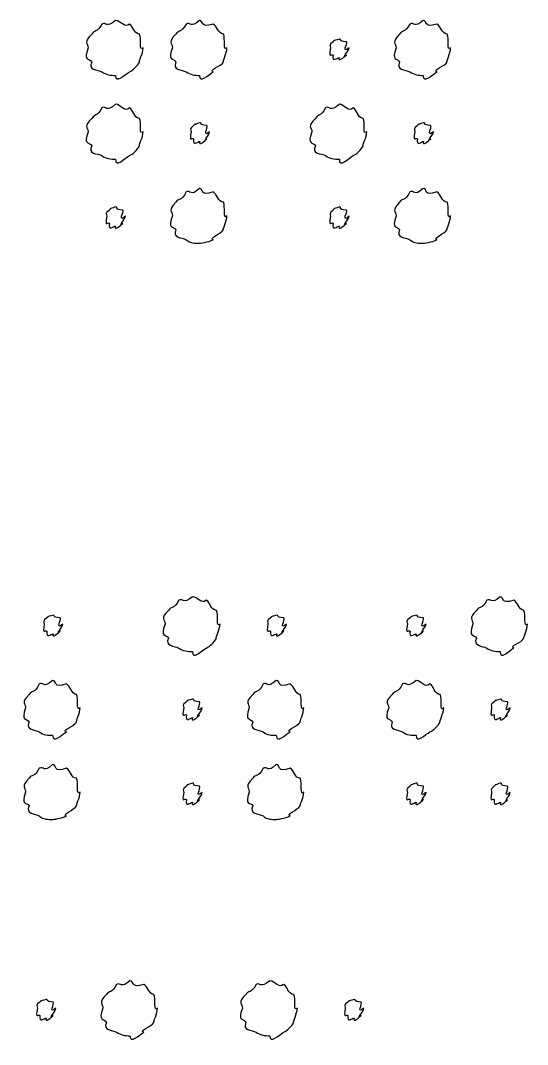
# Model space of a CAD drawing. Header units: millimetres. Extents: x -178 to -32, y 41 to 266.
# Drawn here: x -88.53 to -82.22, y 253.46 to 266.21 of the extents above; entities that cross this region are included whole.
import ezdxf

# ---------------------------------------------------------------- set-up
doc = ezdxf.new("R2010")
doc.units = ezdxf.units.MM
doc.layers.get('0').update_dxf_attribs({"linetype": 'CONTINUOUS'})

msp = doc.modelspace()

# ---------------------------------------------------------------- linework, layer by layer
at = {"color": 0}
for p, q in [((-87.3425, 266.207), (-87.3425, 266.207)), ((-86.3007, 266.207), (-86.3007, 266.207)), ((-83.5184, 266.207), (-83.5184, 266.207)), ((-84.5601, 265.975), (-84.5601, 265.975)), ((-87.3425, 265.165), (-87.3425, 265.165)), ((-84.5601, 265.165), (-84.5601, 265.165)), ((-86.2951, 264.933), (-86.2951, 264.933)), ((-83.5127, 264.933), (-83.5127, 264.933)), ((-86.3007, 264.118), (-86.3007, 264.118)), ((-83.5184, 264.118), (-83.5184, 264.118)), ((-87.3425, 263.886), (-87.3425, 263.886)), ((-84.5601, 263.886), (-84.5601, 263.886)), ((-86.3861, 259.037), (-86.3861, 259.037)), ((-82.562, 259.037), (-82.562, 259.037)), ((-88.1211, 258.805), (-88.1211, 258.805)), ((-85.3387, 258.805), (-85.3387, 258.805)), ((-83.6037, 258.805), (-83.6037, 258.805)), ((-88.1264, 257.995), (-88.1264, 257.995)), ((-85.3444, 257.995), (-85.3444, 257.995)), ((-83.6037, 257.995), (-83.6037, 257.995)), ((-86.3861, 257.763), (-86.3861, 257.763)), ((-82.5564, 257.763), (-82.5564, 257.763)), ((-88.1264, 256.947), (-88.1264, 256.947)), ((-85.3444, 256.947), (-85.3444, 256.947)), ((-86.3861, 256.716), (-86.3861, 256.716)), ((-83.6037, 256.716), (-83.6037, 256.716)), ((-82.5564, 256.716), (-82.5564, 256.716)), ((-87.1647, 254.256), (-87.1647, 254.256)), ((-85.4241, 254.256), (-85.4241, 254.256)), ((-88.2064, 254.025), (-88.2064, 254.025)), ((-84.3767, 254.025), (-84.3767, 254.025))]:
    msp.add_line(p, q, dxfattribs=at)
for points in [[(-87.3425, 266.207), (-87.4649, 266.105), (-87.4582, 266.192), (-87.5132, 266.163)], [(-87.1714, 266.163), (-87.2292, 266.105), (-87.2832, 266.207), (-87.3425, 266.207)], [(-86.3007, 266.207), (-86.4136, 266.105), (-86.4108, 266.192), (-86.4658, 266.163)], [(-86.1296, 266.163), (-86.3007, 266.105), (-86.2415, 266.207), (-86.3007, 266.207)], [(-83.5184, 266.207), (-83.6313, 266.105), (-83.6284, 266.192), (-83.6838, 266.163)], [(-83.3473, 266.163), (-83.5184, 266.105), (-83.4591, 266.207), (-83.5184, 266.207)], [(-87.5132, 266.163), (-87.5753, 266.047), (-87.6099, 266.091), (-87.6399, 266.036)], [(-87.0447, 266.036), (-87.1234, 266.047), (-87.1192, 266.132), (-87.1714, 266.163)], [(-86.4658, 266.163), (-86.5237, 266.047), (-86.5625, 266.091), (-86.5928, 266.036)], [(-86.003, 266.036), (-86.0718, 266.047), (-86.0746, 266.132), (-86.1296, 266.163)], [(-83.6838, 266.163), (-83.7417, 266.047), (-83.7801, 266.091), (-83.8105, 266.036)], [(-83.2206, 266.036), (-83.2894, 266.047), (-83.2922, 266.132), (-83.3473, 266.163)], [(-87.6399, 266.036), (-87.7517, 265.937), (-87.684, 265.923), (-87.684, 265.865)], [(-87.0006, 265.865), (-87.0613, 265.818), (-87.0144, 265.981), (-87.0447, 266.036)], [(-86.5928, 266.036), (-86.7001, 265.937), (-86.6369, 265.923), (-86.6369, 265.865)], [(-85.9589, 265.865), (-86.0139, 265.818), (-85.9726, 265.981), (-86.003, 266.036)], [(-84.5601, 265.975), (-84.654, 265.95), (-84.6152, 265.964), (-84.6374, 265.942)], [(-84.4719, 265.942), (-84.5876, 265.95), (-84.5231, 265.975), (-84.5601, 265.975)], [(-83.8105, 266.036), (-83.9181, 265.937), (-83.8546, 265.923), (-83.8546, 265.865)], [(-83.1765, 265.865), (-83.2316, 265.818), (-83.1903, 265.981), (-83.2206, 266.036)], [(-87.684, 265.865), (-87.7517, 265.697), (-87.6688, 265.744), (-87.6399, 265.689)], [(-87.0447, 265.689), (-87.0613, 265.697), (-87.0006, 265.801), (-87.0006, 265.865)], [(-86.6369, 265.865), (-86.7001, 265.697), (-86.6218, 265.744), (-86.5928, 265.689)], [(-86.003, 265.689), (-86.0139, 265.697), (-85.9589, 265.801), (-85.9589, 265.865)], [(-84.6374, 265.942), (-84.6981, 265.906), (-84.6702, 265.894), (-84.6702, 265.865)], [(-84.6702, 265.865), (-84.6981, 265.723), (-84.6593, 265.799), (-84.6374, 265.777)], [(-84.4388, 265.865), (-84.5435, 265.789), (-84.4497, 265.92), (-84.4719, 265.942)], [(-84.4719, 265.777), (-84.5435, 265.723), (-84.4388, 265.828), (-84.4388, 265.865)], [(-83.8546, 265.865), (-83.9181, 265.697), (-83.8394, 265.744), (-83.8105, 265.689)], [(-83.2206, 265.689), (-83.2316, 265.697), (-83.1765, 265.801), (-83.1765, 265.865)], [(-84.6374, 265.777), (-84.654, 265.679), (-84.5891, 265.744), (-84.5601, 265.744)], [(-84.5601, 265.744), (-84.5876, 265.679), (-84.4938, 265.755), (-84.4719, 265.777)], [(-87.6399, 265.689), (-87.6924, 265.591), (-87.5683, 265.596), (-87.5132, 265.567)], [(-87.5132, 265.567), (-87.4649, 265.532), (-87.4003, 265.523), (-87.3425, 265.523)], [(-87.3425, 265.523), (-87.3478, 265.414), (-87.2268, 265.537), (-87.1714, 265.567)], [(-87.1714, 265.567), (-87.1234, 265.591), (-87.0779, 265.636), (-87.0447, 265.689)], [(-86.5928, 265.689), (-86.6422, 265.591), (-86.5212, 265.596), (-86.4658, 265.567)], [(-86.4658, 265.567), (-86.4136, 265.532), (-86.3558, 265.523), (-86.3007, 265.523)], [(-86.3007, 265.523), (-86.3007, 265.414), (-86.1847, 265.537), (-86.1296, 265.567)], [(-86.1296, 265.567), (-86.1903, 265.591), (-86.0319, 265.636), (-86.003, 265.689)], [(-83.8105, 265.689), (-83.8602, 265.591), (-83.7389, 265.596), (-83.6838, 265.567)], [(-83.6838, 265.567), (-83.6313, 265.532), (-83.5734, 265.523), (-83.5184, 265.523)], [(-83.5184, 265.523), (-83.5184, 265.414), (-83.4027, 265.537), (-83.3473, 265.567)], [(-83.3473, 265.567), (-83.408, 265.591), (-83.2496, 265.636), (-83.2206, 265.689)], [(-87.5132, 265.121), (-87.5753, 265), (-87.6099, 265.047), (-87.6399, 264.988)], [(-87.3425, 265.165), (-87.4649, 265.057), (-87.4582, 265.15), (-87.5132, 265.121)], [(-87.1714, 265.121), (-87.2292, 265.057), (-87.2832, 265.165), (-87.3425, 265.165)], [(-87.0447, 264.988), (-87.1234, 265), (-87.1192, 265.091), (-87.1714, 265.121)], [(-84.7309, 265.121), (-84.793, 265), (-84.8275, 265.047), (-84.8579, 264.988)], [(-84.5601, 265.165), (-84.6829, 265.057), (-84.6758, 265.15), (-84.7309, 265.121)], [(-84.3894, 265.121), (-84.4472, 265.057), (-84.5009, 265.165), (-84.5601, 265.165)], [(-84.2624, 264.988), (-84.3411, 265), (-84.3368, 265.091), (-84.3894, 265.121)], [(-87.6399, 264.988), (-87.7517, 264.885), (-87.684, 264.878), (-87.684, 264.823)], [(-87.0006, 264.823), (-87.0613, 264.768), (-87.0144, 264.933), (-87.0447, 264.988)], [(-86.2951, 264.933), (-86.3847, 264.903), (-86.3501, 264.922), (-86.3723, 264.9)], [(-86.2069, 264.9), (-86.3184, 264.903), (-86.2577, 264.933), (-86.2951, 264.933)], [(-84.8579, 264.988), (-84.9694, 264.885), (-84.902, 264.878), (-84.902, 264.823)], [(-84.2183, 264.823), (-84.279, 264.768), (-84.232, 264.933), (-84.2624, 264.988)], [(-83.5127, 264.933), (-83.6023, 264.903), (-83.5678, 264.922), (-83.59, 264.9)], [(-83.4245, 264.9), (-83.5364, 264.903), (-83.4757, 264.933), (-83.5127, 264.933)], [(-87.684, 264.823), (-87.7517, 264.65), (-87.6688, 264.702), (-87.6399, 264.647)], [(-87.0447, 264.647), (-87.0613, 264.65), (-87.0006, 264.76), (-87.0006, 264.823)], [(-86.3723, 264.9), (-86.4288, 264.859), (-86.4052, 264.852), (-86.4052, 264.823)], [(-86.4052, 264.823), (-86.4288, 264.676), (-86.3942, 264.757), (-86.3723, 264.735)], [(-86.1737, 264.823), (-86.2743, 264.742), (-86.1847, 264.878), (-86.2069, 264.9)], [(-86.2069, 264.735), (-86.2743, 264.676), (-86.1737, 264.786), (-86.1737, 264.823)], [(-84.902, 264.823), (-84.9694, 264.65), (-84.8868, 264.702), (-84.8579, 264.647)], [(-84.2624, 264.647), (-84.279, 264.65), (-84.2183, 264.76), (-84.2183, 264.823)], [(-83.59, 264.9), (-83.6464, 264.859), (-83.6232, 264.852), (-83.6232, 264.823)], [(-83.6232, 264.823), (-83.6464, 264.676), (-83.6119, 264.757), (-83.59, 264.735)], [(-83.3914, 264.823), (-83.4923, 264.742), (-83.4027, 264.878), (-83.4245, 264.9)], [(-83.4245, 264.735), (-83.4923, 264.676), (-83.3914, 264.786), (-83.3914, 264.823)], [(-86.3723, 264.735), (-86.3847, 264.632), (-86.324, 264.702), (-86.2951, 264.702)], [(-86.2951, 264.702), (-86.3184, 264.632), (-86.2288, 264.713), (-86.2069, 264.735)], [(-83.59, 264.735), (-83.6023, 264.632), (-83.5417, 264.702), (-83.5127, 264.702)], [(-83.5127, 264.702), (-83.5364, 264.632), (-83.4468, 264.713), (-83.4245, 264.735)], [(-87.6399, 264.647), (-87.6924, 264.543), (-87.5683, 264.554), (-87.5132, 264.525)], [(-87.1714, 264.525), (-87.1234, 264.543), (-87.0779, 264.594), (-87.0447, 264.647)], [(-84.8579, 264.647), (-84.9101, 264.543), (-84.7863, 264.554), (-84.7309, 264.525)], [(-84.3894, 264.525), (-84.3411, 264.543), (-84.2955, 264.594), (-84.2624, 264.647)], [(-87.5132, 264.525), (-87.4649, 264.484), (-87.4003, 264.481), (-87.3425, 264.481)], [(-87.3425, 264.481), (-87.3478, 264.367), (-87.2268, 264.495), (-87.1714, 264.525)], [(-84.7309, 264.525), (-84.6829, 264.484), (-84.618, 264.481), (-84.5601, 264.481)], [(-84.5601, 264.481), (-84.5658, 264.367), (-84.4444, 264.495), (-84.3894, 264.525)], [(-86.4658, 264.074), (-86.5237, 263.948), (-86.5625, 264.002), (-86.5928, 263.947)], [(-86.3007, 264.118), (-86.4136, 264.007), (-86.4108, 264.103), (-86.4658, 264.074)], [(-86.1296, 264.074), (-86.3007, 264.007), (-86.2415, 264.118), (-86.3007, 264.118)], [(-86.003, 263.947), (-86.0718, 263.948), (-86.0746, 264.043), (-86.1296, 264.074)], [(-83.6838, 264.074), (-83.7417, 263.948), (-83.7801, 264.002), (-83.8105, 263.947)], [(-83.5184, 264.118), (-83.6313, 264.007), (-83.6284, 264.103), (-83.6838, 264.074)], [(-83.3473, 264.074), (-83.5184, 264.007), (-83.4591, 264.118), (-83.5184, 264.118)], [(-83.2206, 263.947), (-83.2894, 263.948), (-83.2922, 264.043), (-83.3473, 264.074)], [(-86.5928, 263.947), (-86.7001, 263.838), (-86.6369, 263.834), (-86.6369, 263.776)], [(-85.9589, 263.776), (-86.0139, 263.721), (-85.9726, 263.892), (-86.003, 263.947)], [(-83.8105, 263.947), (-83.9181, 263.838), (-83.8546, 263.834), (-83.8546, 263.776)], [(-83.1765, 263.776), (-83.2316, 263.721), (-83.1903, 263.892), (-83.2206, 263.947)], [(-87.4194, 263.847), (-87.4801, 263.805), (-87.4526, 263.799), (-87.4526, 263.77)], [(-87.3425, 263.886), (-87.436, 263.853), (-87.3975, 263.872), (-87.4194, 263.847)], [(-87.2543, 263.847), (-87.37, 263.853), (-87.3051, 263.886), (-87.3425, 263.886)], [(-87.2211, 263.77), (-87.3259, 263.688), (-87.2321, 263.826), (-87.2543, 263.847)], [(-84.6374, 263.847), (-84.6981, 263.805), (-84.6702, 263.799), (-84.6702, 263.77)], [(-84.5601, 263.886), (-84.654, 263.853), (-84.6152, 263.872), (-84.6374, 263.847)], [(-84.4719, 263.847), (-84.5876, 263.853), (-84.5231, 263.886), (-84.5601, 263.886)], [(-84.4388, 263.77), (-84.5435, 263.688), (-84.4497, 263.826), (-84.4719, 263.847)], [(-87.4526, 263.77), (-87.4801, 263.624), (-87.4416, 263.707), (-87.4194, 263.682)], [(-87.4194, 263.682), (-87.436, 263.577), (-87.3714, 263.649), (-87.3425, 263.649)], [(-87.3425, 263.649), (-87.37, 263.577), (-87.2762, 263.66), (-87.2543, 263.682)], [(-87.2543, 263.682), (-87.3259, 263.624), (-87.2211, 263.737), (-87.2211, 263.77)], [(-86.6369, 263.776), (-86.7001, 263.599), (-86.6218, 263.656), (-86.5928, 263.605)], [(-86.003, 263.605), (-86.0139, 263.599), (-85.9589, 263.712), (-85.9589, 263.776)], [(-84.6702, 263.77), (-84.6981, 263.624), (-84.6593, 263.707), (-84.6374, 263.682)], [(-84.6374, 263.682), (-84.654, 263.577), (-84.5891, 263.649), (-84.5601, 263.649)], [(-84.5601, 263.649), (-84.5876, 263.577), (-84.4938, 263.66), (-84.4719, 263.682)], [(-84.4719, 263.682), (-84.5435, 263.624), (-84.4388, 263.737), (-84.4388, 263.77)], [(-83.8546, 263.776), (-83.9181, 263.599), (-83.8394, 263.656), (-83.8105, 263.605)], [(-83.2206, 263.605), (-83.2316, 263.599), (-83.1765, 263.712), (-83.1765, 263.776)], [(-86.5928, 263.605), (-86.6422, 263.496), (-86.5212, 263.511), (-86.4658, 263.478)], [(-86.1296, 263.478), (-86.1903, 263.496), (-86.0319, 263.553), (-86.003, 263.605)], [(-83.8105, 263.605), (-83.8602, 263.496), (-83.7389, 263.511), (-83.6838, 263.478)], [(-83.3473, 263.478), (-83.408, 263.496), (-83.2496, 263.553), (-83.2206, 263.605)], [(-86.4658, 263.478), (-86.4136, 263.434), (-86.3558, 263.434), (-86.3007, 263.434)], [(-86.3007, 263.434), (-86.3007, 263.434), (-86.1847, 263.448), (-86.1296, 263.478)], [(-83.6838, 263.478), (-83.6313, 263.434), (-83.5734, 263.434), (-83.5184, 263.434)], [(-83.5184, 263.434), (-83.5184, 263.434), (-83.4027, 263.448), (-83.3473, 263.478)], [(-86.5569, 258.993), (-86.6189, 258.877), (-86.6535, 258.921), (-86.6839, 258.866)], [(-86.3861, 259.037), (-86.5085, 258.935), (-86.5018, 259.021), (-86.5569, 258.993)], [(-86.215, 258.993), (-86.2729, 258.935), (-86.3268, 259.037), (-86.3861, 259.037)], [(-86.0884, 258.866), (-86.167, 258.877), (-86.1628, 258.962), (-86.215, 258.993)], [(-82.7274, 258.993), (-82.7853, 258.877), (-82.8238, 258.921), (-82.8541, 258.866)], [(-82.562, 259.037), (-82.6749, 258.935), (-82.6721, 259.021), (-82.7274, 258.993)], [(-82.3913, 258.993), (-82.562, 258.935), (-82.5027, 259.037), (-82.562, 259.037)], [(-82.2643, 258.866), (-82.333, 258.877), (-82.3359, 258.962), (-82.3913, 258.993)], [(-86.6839, 258.866), (-86.7953, 258.767), (-86.7279, 258.753), (-86.7279, 258.695)], [(-86.0443, 258.695), (-86.1049, 258.648), (-86.058, 258.811), (-86.0884, 258.866)], [(-82.8541, 258.866), (-82.9617, 258.767), (-82.8982, 258.753), (-82.8982, 258.695)], [(-82.2202, 258.695), (-82.2752, 258.648), (-82.2339, 258.811), (-82.2643, 258.866)], [(-88.198, 258.772), (-88.2548, 258.736), (-88.2311, 258.724), (-88.2311, 258.695)], [(-88.2311, 258.695), (-88.2548, 258.553), (-88.2202, 258.629), (-88.198, 258.607)], [(-88.1211, 258.805), (-88.2107, 258.781), (-88.1761, 258.794), (-88.198, 258.772)], [(-88.0329, 258.772), (-88.1444, 258.781), (-88.0837, 258.805), (-88.1211, 258.805)], [(-87.9997, 258.695), (-88.1003, 258.619), (-88.0106, 258.75), (-88.0329, 258.772)], [(-88.0329, 258.607), (-88.1003, 258.553), (-87.9997, 258.658), (-87.9997, 258.695)], [(-86.7279, 258.695), (-86.7953, 258.527), (-86.7128, 258.574), (-86.6839, 258.519)], [(-86.0884, 258.519), (-86.1049, 258.527), (-86.0443, 258.632), (-86.0443, 258.695)], [(-85.416, 258.772), (-85.4724, 258.736), (-85.4491, 258.724), (-85.4491, 258.695)], [(-85.4491, 258.695), (-85.4724, 258.553), (-85.4378, 258.629), (-85.416, 258.607)], [(-85.3387, 258.805), (-85.4283, 258.781), (-85.3937, 258.794), (-85.416, 258.772)], [(-85.2505, 258.772), (-85.362, 258.781), (-85.3017, 258.805), (-85.3387, 258.805)], [(-85.2174, 258.695), (-85.3179, 258.619), (-85.2286, 258.75), (-85.2505, 258.772)], [(-85.2505, 258.607), (-85.3179, 258.553), (-85.2174, 258.658), (-85.2174, 258.695)], [(-83.681, 258.772), (-83.7417, 258.736), (-83.7142, 258.724), (-83.7142, 258.695)], [(-83.7142, 258.695), (-83.7417, 258.553), (-83.7029, 258.629), (-83.681, 258.607)], [(-83.6037, 258.805), (-83.6976, 258.781), (-83.6588, 258.794), (-83.681, 258.772)], [(-83.5156, 258.772), (-83.6313, 258.781), (-83.5667, 258.805), (-83.6037, 258.805)], [(-83.4824, 258.695), (-83.5872, 258.619), (-83.4937, 258.75), (-83.5156, 258.772)], [(-83.5156, 258.607), (-83.5872, 258.553), (-83.4824, 258.658), (-83.4824, 258.695)], [(-82.8982, 258.695), (-82.9617, 258.527), (-82.883, 258.574), (-82.8541, 258.519)], [(-82.2643, 258.519), (-82.2752, 258.527), (-82.2202, 258.632), (-82.2202, 258.695)], [(-88.198, 258.607), (-88.2107, 258.509), (-88.15, 258.574), (-88.1211, 258.574)], [(-88.1211, 258.574), (-88.1444, 258.509), (-88.0547, 258.585), (-88.0329, 258.607)], [(-85.416, 258.607), (-85.4283, 258.509), (-85.3676, 258.574), (-85.3387, 258.574)], [(-85.3387, 258.574), (-85.362, 258.509), (-85.2727, 258.585), (-85.2505, 258.607)], [(-83.681, 258.607), (-83.6976, 258.509), (-83.6327, 258.574), (-83.6037, 258.574)], [(-83.6037, 258.574), (-83.6313, 258.509), (-83.5378, 258.585), (-83.5156, 258.607)], [(-86.6839, 258.519), (-86.7361, 258.421), (-86.6119, 258.426), (-86.5569, 258.397)], [(-86.215, 258.397), (-86.167, 258.421), (-86.1215, 258.466), (-86.0884, 258.519)], [(-82.8541, 258.519), (-82.9038, 258.421), (-82.7825, 258.426), (-82.7274, 258.397)], [(-82.3913, 258.397), (-82.4516, 258.421), (-82.2932, 258.466), (-82.2643, 258.519)], [(-86.5569, 258.397), (-86.5085, 258.361), (-86.444, 258.353), (-86.3861, 258.353)], [(-86.3861, 258.353), (-86.3914, 258.244), (-86.2704, 258.367), (-86.215, 258.397)], [(-82.7274, 258.397), (-82.6749, 258.361), (-82.617, 258.353), (-82.562, 258.353)], [(-82.562, 258.353), (-82.562, 258.244), (-82.4463, 258.367), (-82.3913, 258.397)], [(-88.2918, 257.951), (-88.3497, 257.829), (-88.3885, 257.876), (-88.4185, 257.818)], [(-88.1264, 257.995), (-88.2396, 257.888), (-88.2368, 257.98), (-88.2918, 257.951)], [(-87.9556, 257.951), (-88.1264, 257.888), (-88.0671, 257.995), (-88.1264, 257.995)], [(-87.829, 257.818), (-87.8978, 257.829), (-87.9006, 257.92), (-87.9556, 257.951)], [(-85.5095, 257.951), (-85.5673, 257.829), (-85.6061, 257.876), (-85.6365, 257.818)], [(-85.3444, 257.995), (-85.4572, 257.888), (-85.4544, 257.98), (-85.5095, 257.951)], [(-85.1733, 257.951), (-85.3444, 257.888), (-85.2851, 257.995), (-85.3444, 257.995)], [(-85.0466, 257.818), (-85.1154, 257.829), (-85.1182, 257.92), (-85.1733, 257.951)], [(-83.7745, 257.951), (-83.8366, 257.829), (-83.8712, 257.876), (-83.9015, 257.818)], [(-83.6037, 257.995), (-83.7265, 257.888), (-83.7195, 257.98), (-83.7745, 257.951)], [(-83.433, 257.951), (-83.4909, 257.888), (-83.5445, 257.995), (-83.6037, 257.995)], [(-83.306, 257.818), (-83.3847, 257.829), (-83.3804, 257.92), (-83.433, 257.951)], [(-88.4185, 257.818), (-88.5261, 257.715), (-88.4626, 257.708), (-88.4626, 257.653)], [(-87.7849, 257.653), (-87.8399, 257.598), (-87.7986, 257.763), (-87.829, 257.818)], [(-85.6365, 257.818), (-85.7437, 257.715), (-85.6805, 257.708), (-85.6805, 257.653)], [(-85.0025, 257.653), (-85.0575, 257.598), (-85.0163, 257.763), (-85.0466, 257.818)], [(-83.9015, 257.818), (-84.013, 257.715), (-83.9456, 257.708), (-83.9456, 257.653)], [(-83.2619, 257.653), (-83.3226, 257.598), (-83.2757, 257.763), (-83.306, 257.818)], [(-86.4634, 257.73), (-86.5237, 257.689), (-86.4962, 257.682), (-86.4962, 257.653)], [(-86.3861, 257.763), (-86.4796, 257.733), (-86.4411, 257.753), (-86.4634, 257.73)], [(-86.2979, 257.73), (-86.4136, 257.733), (-86.3487, 257.763), (-86.3861, 257.763)], [(-86.2647, 257.653), (-86.3695, 257.572), (-86.2757, 257.708), (-86.2979, 257.73)], [(-82.6336, 257.73), (-82.6901, 257.689), (-82.6668, 257.682), (-82.6668, 257.653)], [(-82.5564, 257.763), (-82.646, 257.733), (-82.6117, 257.753), (-82.6336, 257.73)], [(-82.4682, 257.73), (-82.58, 257.733), (-82.5193, 257.763), (-82.5564, 257.763)], [(-82.4353, 257.653), (-82.5359, 257.572), (-82.4463, 257.708), (-82.4682, 257.73)], [(-88.4626, 257.653), (-88.5261, 257.479), (-88.4477, 257.532), (-88.4185, 257.477)], [(-87.829, 257.477), (-87.8399, 257.479), (-87.7849, 257.59), (-87.7849, 257.653)], [(-86.4962, 257.653), (-86.5237, 257.506), (-86.4852, 257.587), (-86.4634, 257.565)], [(-86.4634, 257.565), (-86.4796, 257.462), (-86.415, 257.532), (-86.3861, 257.532)], [(-86.3861, 257.532), (-86.4136, 257.462), (-86.3198, 257.543), (-86.2979, 257.565)], [(-86.2979, 257.565), (-86.3695, 257.506), (-86.2647, 257.616), (-86.2647, 257.653)], [(-85.6805, 257.653), (-85.7437, 257.479), (-85.6654, 257.532), (-85.6365, 257.477)], [(-85.0466, 257.477), (-85.0575, 257.479), (-85.0025, 257.59), (-85.0025, 257.653)], [(-83.9456, 257.653), (-84.013, 257.479), (-83.9304, 257.532), (-83.9015, 257.477)], [(-83.306, 257.477), (-83.3226, 257.479), (-83.2619, 257.59), (-83.2619, 257.653)], [(-82.6668, 257.653), (-82.6901, 257.506), (-82.6558, 257.587), (-82.6336, 257.565)], [(-82.6336, 257.565), (-82.646, 257.462), (-82.5853, 257.532), (-82.5564, 257.532)], [(-82.5564, 257.532), (-82.58, 257.462), (-82.4904, 257.543), (-82.4682, 257.565)], [(-82.4682, 257.565), (-82.5359, 257.506), (-82.4353, 257.616), (-82.4353, 257.653)], [(-88.4185, 257.477), (-88.4682, 257.374), (-88.3468, 257.385), (-88.2918, 257.356)], [(-87.9556, 257.356), (-88.0163, 257.374), (-87.8579, 257.424), (-87.829, 257.477)], [(-85.6365, 257.477), (-85.6858, 257.374), (-85.5648, 257.385), (-85.5095, 257.356)], [(-85.1733, 257.356), (-85.2339, 257.374), (-85.0755, 257.424), (-85.0466, 257.477)], [(-83.9015, 257.477), (-83.9537, 257.374), (-83.8299, 257.385), (-83.7745, 257.356)], [(-83.433, 257.356), (-83.3847, 257.374), (-83.3392, 257.424), (-83.306, 257.477)], [(-88.2918, 257.356), (-88.2396, 257.314), (-88.1817, 257.312), (-88.1264, 257.312)], [(-88.1264, 257.312), (-88.1264, 257.197), (-88.0106, 257.325), (-87.9556, 257.356)], [(-85.5095, 257.356), (-85.4572, 257.314), (-85.3994, 257.312), (-85.3444, 257.312)], [(-85.3444, 257.312), (-85.3444, 257.197), (-85.2286, 257.325), (-85.1733, 257.356)], [(-83.7745, 257.356), (-83.7265, 257.314), (-83.6616, 257.312), (-83.6037, 257.312)], [(-83.6037, 257.312), (-83.6094, 257.197), (-83.488, 257.325), (-83.433, 257.356)], [(-88.2918, 256.903), (-88.3497, 256.778), (-88.3885, 256.832), (-88.4185, 256.777)], [(-88.1264, 256.947), (-88.2396, 256.837), (-88.2368, 256.933), (-88.2918, 256.903)], [(-87.9556, 256.903), (-88.1264, 256.837), (-88.0671, 256.947), (-88.1264, 256.947)], [(-87.829, 256.777), (-87.8978, 256.778), (-87.9006, 256.873), (-87.9556, 256.903)], [(-85.5095, 256.903), (-85.5673, 256.778), (-85.6061, 256.832), (-85.6365, 256.777)], [(-85.3444, 256.947), (-85.4572, 256.837), (-85.4544, 256.933), (-85.5095, 256.903)], [(-85.1733, 256.903), (-85.3444, 256.837), (-85.2851, 256.947), (-85.3444, 256.947)], [(-85.0466, 256.777), (-85.1154, 256.778), (-85.1182, 256.873), (-85.1733, 256.903)], [(-88.4185, 256.777), (-88.5261, 256.668), (-88.4626, 256.664), (-88.4626, 256.606)], [(-87.7849, 256.606), (-87.8399, 256.551), (-87.7986, 256.722), (-87.829, 256.777)], [(-85.6365, 256.777), (-85.7437, 256.668), (-85.6805, 256.664), (-85.6805, 256.606)], [(-85.0025, 256.606), (-85.0575, 256.551), (-85.0163, 256.722), (-85.0466, 256.777)], [(-86.4634, 256.678), (-86.5237, 256.635), (-86.4962, 256.629), (-86.4962, 256.6)], [(-86.3861, 256.716), (-86.4796, 256.683), (-86.4411, 256.702), (-86.4634, 256.678)], [(-86.2979, 256.678), (-86.4136, 256.683), (-86.3487, 256.716), (-86.3861, 256.716)], [(-86.2647, 256.6), (-86.3695, 256.518), (-86.2757, 256.655), (-86.2979, 256.678)], [(-83.681, 256.678), (-83.7417, 256.635), (-83.7142, 256.629), (-83.7142, 256.6)], [(-83.6037, 256.716), (-83.6976, 256.683), (-83.6588, 256.702), (-83.681, 256.678)], [(-83.5156, 256.678), (-83.6313, 256.683), (-83.5667, 256.716), (-83.6037, 256.716)], [(-83.4824, 256.6), (-83.5872, 256.518), (-83.4937, 256.655), (-83.5156, 256.678)], [(-82.6336, 256.678), (-82.6901, 256.635), (-82.6668, 256.629), (-82.6668, 256.6)], [(-82.5564, 256.716), (-82.646, 256.683), (-82.6117, 256.702), (-82.6336, 256.678)], [(-82.4682, 256.678), (-82.58, 256.683), (-82.5193, 256.716), (-82.5564, 256.716)], [(-82.4353, 256.6), (-82.5359, 256.518), (-82.4463, 256.655), (-82.4682, 256.678)], [(-88.4626, 256.606), (-88.5261, 256.43), (-88.4477, 256.486), (-88.4185, 256.435)], [(-87.829, 256.435), (-87.8399, 256.43), (-87.7849, 256.542), (-87.7849, 256.606)], [(-86.4962, 256.6), (-86.5237, 256.454), (-86.4852, 256.537), (-86.4634, 256.512)], [(-86.2979, 256.512), (-86.3695, 256.454), (-86.2647, 256.567), (-86.2647, 256.6)], [(-85.6805, 256.606), (-85.7437, 256.43), (-85.6654, 256.486), (-85.6365, 256.435)], [(-85.0466, 256.435), (-85.0575, 256.43), (-85.0025, 256.542), (-85.0025, 256.606)], [(-83.7142, 256.6), (-83.7417, 256.454), (-83.7029, 256.537), (-83.681, 256.512)], [(-83.5156, 256.512), (-83.5872, 256.454), (-83.4824, 256.567), (-83.4824, 256.6)], [(-82.6668, 256.6), (-82.6901, 256.454), (-82.6558, 256.537), (-82.6336, 256.512)], [(-82.4682, 256.512), (-82.5359, 256.454), (-82.4353, 256.567), (-82.4353, 256.6)], [(-88.4185, 256.435), (-88.4682, 256.326), (-88.3468, 256.341), (-88.2918, 256.308)], [(-87.9556, 256.308), (-88.0163, 256.326), (-87.8579, 256.383), (-87.829, 256.435)], [(-86.4634, 256.512), (-86.4796, 256.407), (-86.415, 256.479), (-86.3861, 256.479)], [(-86.3861, 256.479), (-86.4136, 256.407), (-86.3198, 256.49), (-86.2979, 256.512)], [(-85.6365, 256.435), (-85.6858, 256.326), (-85.5648, 256.341), (-85.5095, 256.308)], [(-85.1733, 256.308), (-85.2339, 256.326), (-85.0755, 256.383), (-85.0466, 256.435)], [(-83.681, 256.512), (-83.6976, 256.407), (-83.6327, 256.479), (-83.6037, 256.479)], [(-83.6037, 256.479), (-83.6313, 256.407), (-83.5378, 256.49), (-83.5156, 256.512)], [(-82.6336, 256.512), (-82.646, 256.407), (-82.5853, 256.479), (-82.5564, 256.479)], [(-82.5564, 256.479), (-82.58, 256.407), (-82.4904, 256.49), (-82.4682, 256.512)], [(-88.2918, 256.308), (-88.2396, 256.264), (-88.1817, 256.264), (-88.1264, 256.264)], [(-88.1264, 256.264), (-88.1264, 256.264), (-88.0106, 256.278), (-87.9556, 256.308)], [(-85.5095, 256.308), (-85.4572, 256.264), (-85.3994, 256.264), (-85.3444, 256.264)], [(-85.3444, 256.264), (-85.3444, 256.264), (-85.2286, 256.278), (-85.1733, 256.308)], [(-87.1647, 254.256), (-87.2776, 254.155), (-87.2748, 254.241), (-87.3301, 254.212)], [(-86.9936, 254.212), (-87.1647, 254.155), (-87.1054, 254.256), (-87.1647, 254.256)], [(-85.4241, 254.256), (-85.5468, 254.155), (-85.5398, 254.241), (-85.5952, 254.212)], [(-85.2533, 254.212), (-85.3112, 254.155), (-85.3648, 254.256), (-85.4241, 254.256)], [(-87.3301, 254.212), (-87.388, 254.096), (-87.4264, 254.14), (-87.4568, 254.085)], [(-86.8669, 254.085), (-86.9357, 254.096), (-86.9386, 254.182), (-86.9936, 254.212)], [(-85.5952, 254.212), (-85.6569, 254.096), (-85.6915, 254.14), (-85.7218, 254.085)], [(-85.1263, 254.085), (-85.205, 254.096), (-85.2008, 254.182), (-85.2533, 254.212)], [(-88.2837, 253.992), (-88.3444, 253.956), (-88.3165, 253.944), (-88.3165, 253.915)], [(-88.2064, 254.025), (-88.3003, 254), (-88.2615, 254.014), (-88.2837, 253.992)], [(-88.1182, 253.992), (-88.234, 254), (-88.169, 254.025), (-88.2064, 254.025)], [(-88.0851, 253.915), (-88.1899, 253.839), (-88.096, 253.97), (-88.1182, 253.992)], [(-87.4568, 254.085), (-87.5644, 253.986), (-87.5009, 253.972), (-87.5009, 253.915)], [(-86.8228, 253.915), (-86.8779, 253.868), (-86.8366, 254.03), (-86.8669, 254.085)], [(-85.7218, 254.085), (-85.8333, 253.986), (-85.7659, 253.972), (-85.7659, 253.915)], [(-85.0822, 253.915), (-85.1429, 253.868), (-85.0964, 254.03), (-85.1263, 254.085)], [(-84.4539, 253.992), (-84.5104, 253.956), (-84.4871, 253.944), (-84.4871, 253.915)], [(-84.3767, 254.025), (-84.4663, 254), (-84.4321, 254.014), (-84.4539, 253.992)], [(-84.2885, 253.992), (-84.4003, 254), (-84.3396, 254.025), (-84.3767, 254.025)], [(-84.2557, 253.915), (-84.3562, 253.839), (-84.2666, 253.97), (-84.2885, 253.992)], [(-88.3165, 253.915), (-88.3444, 253.772), (-88.3056, 253.848), (-88.2837, 253.826)], [(-88.1182, 253.826), (-88.1899, 253.772), (-88.0851, 253.877), (-88.0851, 253.915)], [(-87.5009, 253.915), (-87.5644, 253.746), (-87.4857, 253.793), (-87.4568, 253.738)], [(-86.8669, 253.738), (-86.8779, 253.746), (-86.8228, 253.851), (-86.8228, 253.915)], [(-85.7659, 253.915), (-85.8333, 253.746), (-85.7508, 253.793), (-85.7218, 253.738)], [(-85.1263, 253.738), (-85.1429, 253.746), (-85.0822, 253.851), (-85.0822, 253.915)], [(-84.4871, 253.915), (-84.5104, 253.772), (-84.4762, 253.848), (-84.4539, 253.826)], [(-84.2885, 253.826), (-84.3562, 253.772), (-84.2557, 253.877), (-84.2557, 253.915)], [(-88.2837, 253.826), (-88.3003, 253.728), (-88.2354, 253.793), (-88.2064, 253.793)], [(-88.2064, 253.793), (-88.234, 253.728), (-88.1401, 253.804), (-88.1182, 253.826)], [(-87.4568, 253.738), (-87.5065, 253.64), (-87.3852, 253.646), (-87.3301, 253.617)], [(-86.9936, 253.617), (-87.0543, 253.64), (-86.8959, 253.686), (-86.8669, 253.738)], [(-85.7218, 253.738), (-85.774, 253.64), (-85.6502, 253.646), (-85.5952, 253.617)], [(-85.2533, 253.617), (-85.205, 253.64), (-85.1595, 253.686), (-85.1263, 253.738)], [(-84.4539, 253.826), (-84.4663, 253.728), (-84.4056, 253.793), (-84.3767, 253.793)], [(-84.3767, 253.793), (-84.4003, 253.728), (-84.3107, 253.804), (-84.2885, 253.826)], [(-87.3301, 253.617), (-87.2776, 253.581), (-87.2197, 253.573), (-87.1647, 253.573)], [(-87.1647, 253.573), (-87.1647, 253.464), (-87.049, 253.587), (-86.9936, 253.617)], [(-85.5952, 253.617), (-85.5468, 253.581), (-85.4819, 253.573), (-85.4241, 253.573)], [(-85.4241, 253.573), (-85.4297, 253.464), (-85.3084, 253.587), (-85.2533, 253.617)]]:
    msp.add_open_spline(points, degree=3, dxfattribs=at)

doc.saveas('drawing.dxf')
